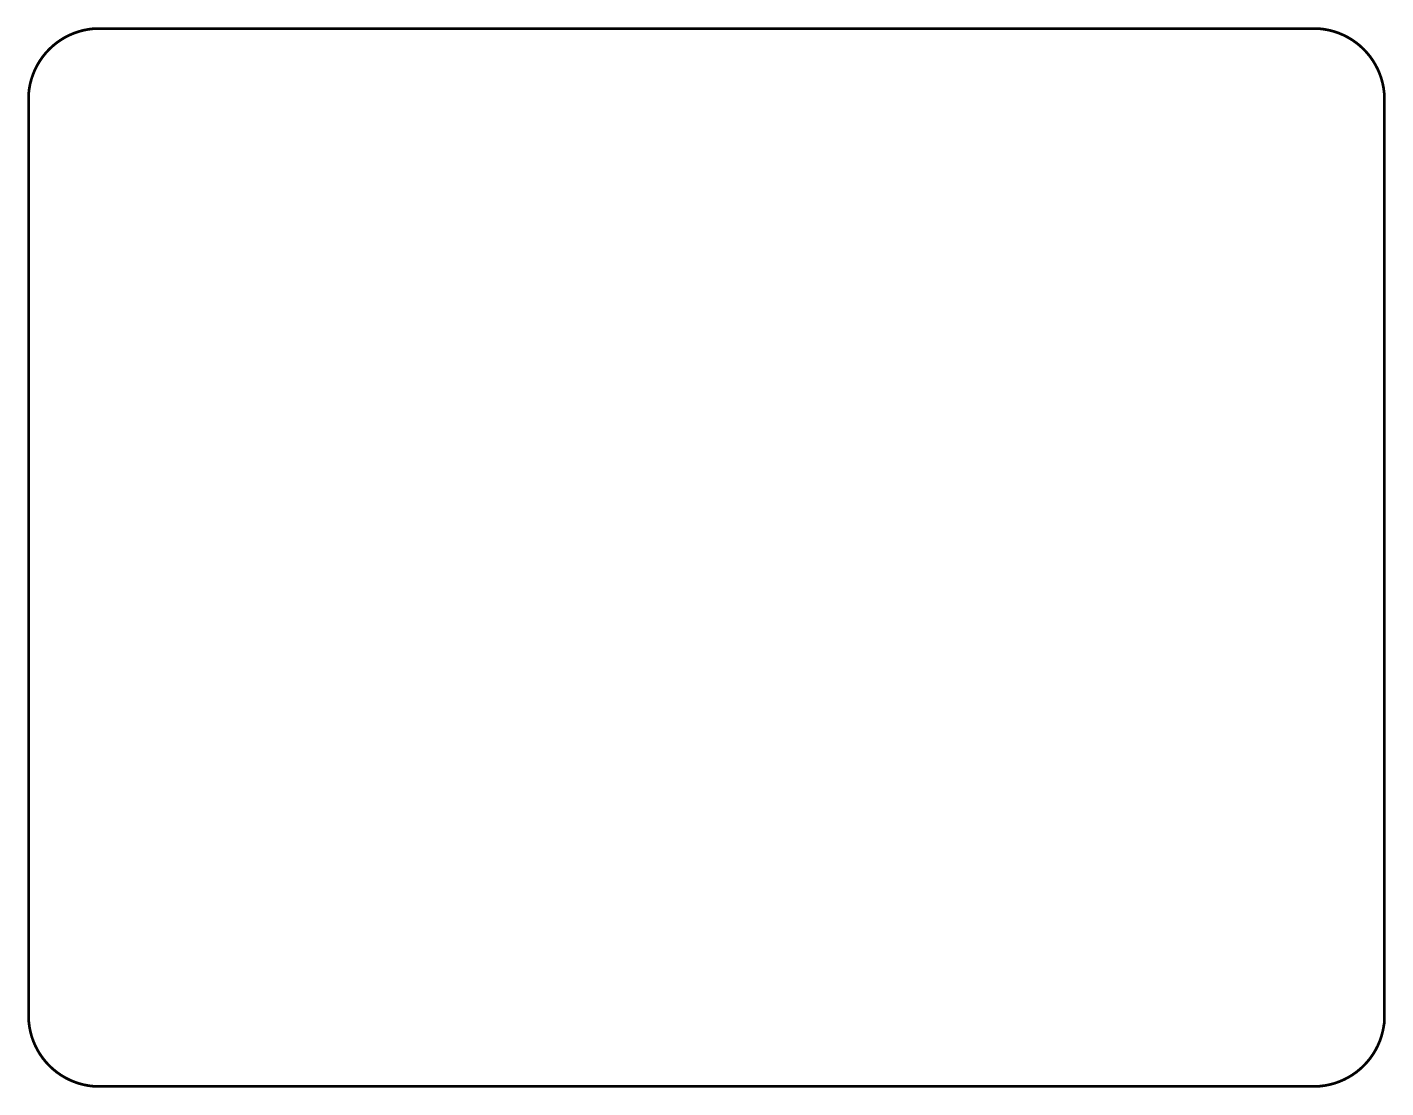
# Model space of a CAD drawing. Extents: x 107 to 208, y 11 to 90.
import ezdxf

# ---------------------------------------------------------------- set-up
doc = ezdxf.new("R2010")
doc.units = 0
doc.layers.add('088785-1ROU1_GBR', color=15, linetype='CONTINUOUS')

msp = doc.modelspace()

# ---------------------------------------------------------------- linework, layer by layer
at = {"layer": '088785-1ROU1_GBR', "const_width": 0.2}
msp.add_lwpolyline([(202.51928, 89.550748), (202.702972, 89.538404), (203.067056, 89.49469), (203.42606, 89.42606), (203.77917, 89.332612), (204.125398, 89.214656), (204.463244, 89.072516), (204.789304, 88.907696), (205.103476, 88.720372), (205.404288, 88.511152), (205.688718, 88.282094), (205.957196, 88.033504), (206.20764, 87.766576), (206.438652, 87.483036), (206.649168, 87.184332), (206.838678, 86.871124), (207.00586, 86.545852), (207.149828, 86.209582), (207.269892, 85.863912), (207.365728, 85.51098), (207.43672, 85.151926), (207.482288, 84.78906), (207.486732, 84.71032), (207.501744, 84.65909), (207.501744, 16.21818), (207.465904, 16.144824), (207.445814, 15.97782), (207.37703, 15.61808), (207.283456, 15.264588), (207.16621, 14.920188), (207.02369, 14.581328), (206.858514, 14.254632), (206.671316, 13.940688), (206.4623, 13.640156), (206.232988, 13.355448), (205.9845, 13.08707), (205.71742, 12.8365), (205.434032, 12.605614), (205.13515, 12.394996), (204.821942, 12.205512), (204.496594, 12.038304), (204.160602, 11.894464), (203.81534, 11.7745), (203.463906, 11.67892), (203.102896, 11.607546), (202.740134, 11.561978), (202.374602, 11.541532), (202.017858, 11.546738), (201.99124, 11.55065), (112.51062, 11.55065), (112.468432, 11.543538), (112.295814, 11.554918), (111.93206, 11.59858), (111.57293, 11.667236), (111.219438, 11.76081), (110.872982, 11.87892), (110.535846, 12.020754), (110.209812, 12.185574), (109.89564, 12.372898), (109.594828, 12.582118), (109.310398, 12.811176), (109.04192, 13.059766), (108.791452, 13.32672), (108.560464, 13.610234), (108.349822, 13.909168), (108.160338, 14.222348), (107.993206, 14.54752), (107.849314, 14.883664), (107.72935, 15.228926), (107.63377, 15.58036), (107.562396, 15.94137), (107.516828, 16.304134), (107.496382, 16.66969), (107.50169, 17.033418), (107.50169, 84.762976), (107.51157, 84.80331), (107.54962, 85.120124), (107.61825, 85.479128), (107.711698, 85.832238), (107.829654, 86.178466), (107.971794, 86.516312), (108.136614, 86.842372), (108.323938, 87.156544), (108.533158, 87.457356), (108.762216, 87.741786), (109.010806, 88.010264), (109.277734, 88.260708), (109.561274, 88.49172), (109.859978, 88.702236), (110.173186, 88.891746), (110.498458, 89.058928), (110.834728, 89.202896), (111.179966, 89.322834), (111.5314, 89.418414), (111.89241, 89.489788), (112.246308, 89.53439), (112.28263, 89.533858), (112.338638, 89.550748), (202.51928, 89.550748)], dxfattribs=at)

doc.saveas('drawing.dxf')
